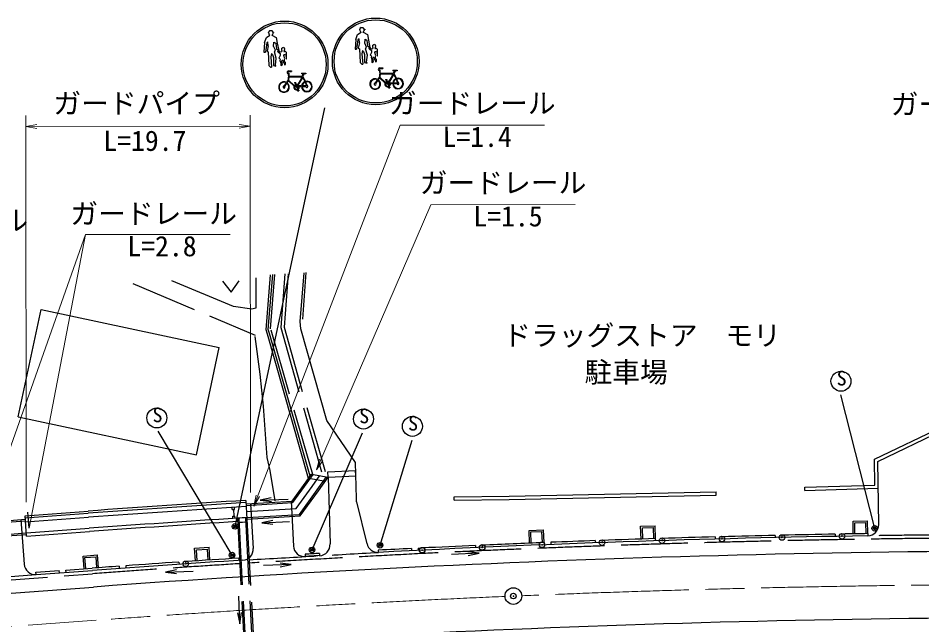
# Model space of a CAD drawing. Units: millimetres, scale not verified. Extents: x 40000 to 680000, y 20000 to 380000.
# Drawn here: x 117755 to 199098, y 281646 to 336277 of the extents above; entities that cross this region are included whole.
import ezdxf
from ezdxf.enums import TextEntityAlignment as Align

# ---------------------------------------------------------------- set-up
doc = ezdxf.new("R2010")
doc.units = ezdxf.units.MM
doc.header["$LTSCALE"] = 1000
doc.header["$PDMODE"] = 32
doc.header["$PDSIZE"] = 500
doc.linetypes.add('CHAIN', pattern=[18.5, 12, -1.5, 3.5, -1.5])
doc.linetypes.add('DASHED', pattern=[7.5, 6, -1.5])
for name, color, linetype, lineweight in [('M-BGD', 7, 'Continuous', 25), ('M-BGD-EXST', 7, 'Continuous', 25), ('M-BMK', 2, 'CHAIN', 13), ('M-BMK-SRVR', 3, 'Continuous', 25), ('M-STR-HTXT', 7, 'Continuous', 13), ('M-STR-STRC', 7, 'Continuous', 25)]:
    doc.layers.add(name, color=color, linetype=linetype, lineweight=lineweight)
doc.layers.add('M-BMK-HTXT', color=7, linetype='Continuous')
doc.layers.add('M-OTRS', color=6, linetype='Continuous')
doc.styles.add('ＭＳ ゴシック', font='')
doc.styles.get('ＭＳ ゴシック').set_extended_font_data('MS Gothic')

# ---------------------------------------------------------------- blocks, each defined once
blk = doc.blocks.new('open_arrow')
at = {"color": 0, "linetype": 'Continuous', "lineweight": -2}
blk.add_lwpolyline([(7.5, 1.25), (0, 0), (7.5, -1.25)], dxfattribs=at)

msp = doc.modelspace()

# ---------------------------------------------------------------- linework, layer by layer
at = {"layer": 'M-BGD'}
for p, q in [((140068, 308215), (140482, 313175)), ((140270, 308239), (140683, 313187)), ((143153, 308971), (143490, 313349)), ((143369, 309176), (143692, 313360)), ((117760, 300365), (119818, 310034)), ((119818, 310034), (135855, 306622)), ((143199, 308303), (143153, 308971)), ((145547, 300060), (143199, 308303)), ((140201, 307819), (140068, 308215)), ((143889, 294839), (140201, 307819)), ((140392, 307878), (140270, 308239)), ((144042, 295033), (140392, 307878)), ((133798, 296953), (135855, 306622)), ((117760, 300365), (133798, 296953)), ((148127, 296274), (145551, 300046)), ((194830, 296556), (202193, 300090)), ((195132, 296368), (202275, 299796)), ((148210, 293041), (148127, 296274)), ((194862, 294235), (194830, 296556)), ((195211, 290679), (195132, 296368)), ((145639, 295428), (148129, 295544)), ((145661, 294962), (145639, 295428)), ((148151, 295077), (148129, 295544)), ((143678, 294530), (144176, 295219)), ((143784, 294453), (144319, 295195)), ((143916, 294858), (145407, 294601)), ((144176, 295219), (145668, 294962)), ((144223, 294122), (144922, 295091)), ((144672, 293805), (145525, 294987)), ((144781, 293733), (145668, 294962)), ((145668, 294962), (148158, 295078)), ((145668, 294961), (145832, 288932)), ((188564, 294061), (194862, 294235)), ((188568, 293761), (188564, 294061)), ((188568, 293761), (195166, 293944)), ((139550, 292877), (142048, 292970)), ((148214, 292741), (148208, 293041)), ((157007, 293172), (161960, 293245)), ((157013, 292872), (157007, 293172)), ((157013, 292872), (161964, 292945)), ((161958, 293245), (174816, 293513)), ((161964, 292945), (174822, 293213)), ((174816, 293513), (180569, 293640)), ((174822, 293213), (180573, 293340)), ((180573, 293340), (180569, 293640)), ((137036, 292027), (137024, 292226)), ((137036, 292027), (137236, 292039)), ((137136, 292033), (137171, 291434)), ((137236, 292039), (137224, 292238)), ((138671, 292561), (138914, 288534)), ((142331, 292773), (142548, 288744)), ((148214, 292741), (149154, 288954)), ((118386, 291476), (124054, 291894)), ((118522, 289629), (118386, 291476)), ((118401, 291277), (124069, 291694)), ((118427, 290918), (124095, 291335)), ((118754, 290370), (118638, 291812)), ((137071, 291428), (137271, 291440)), ((137083, 291228), (137071, 291428)), ((137282, 291240), (137271, 291440)), ((118011, 291125), (118307, 287106)), ((139688, 290852), (142187, 290945)), ((173785, 290525), (175084, 290567)), ((173822, 289376), (173785, 290525)), ((173940, 290380), (174939, 290412)), ((174971, 289413), (174939, 290412)), ((175121, 289417), (175084, 290567)), ((192907, 290996), (194207, 291016)), ((192924, 289846), (192907, 290996)), ((193059, 290848), (194059, 290863)), ((193074, 289848), (193059, 290848)), ((194074, 289863), (194059, 290863)), ((194224, 289866), (194207, 291016)), ((118500, 289928), (124161, 290345)), ((118522, 289629), (124184, 290046)), ((163743, 290157), (165042, 290209)), ((163789, 289008), (163743, 290157)), ((163899, 290013), (164898, 290054)), ((163939, 289014), (163899, 290013)), ((164938, 289054), (164898, 290054)), ((165088, 289060), (165042, 290209)), ((173972, 289381), (173940, 290380)), ((181098, 289590), (181103, 289390)), ((185897, 289708), (185902, 289508)), ((186497, 289721), (186502, 289521)), ((191297, 289817), (191301, 289617)), ((191897, 289827), (191901, 289627)), ((194224, 289866), (194227, 289666)), ((158909, 288799), (158918, 288599)), ((159508, 288825), (159517, 288626)), ((165088, 289060), (165096, 288861)), ((165688, 289084), (165696, 288885)), ((169702, 289235), (169709, 289035)), ((170301, 289256), (170308, 289056)), ((175100, 289417), (175106, 289217)), ((175699, 289435), (175706, 289235)), ((180498, 289574), (180504, 289374)), ((133640, 288551), (134938, 288635)), ((133715, 287403), (133640, 288551)), ((133800, 288411), (134798, 288476)), ((133865, 287413), (133800, 288411)), ((134863, 287478), (134798, 288476)), ((135013, 287488), (134938, 288635)), ((143586, 288005), (143599, 287806)), ((144884, 288087), (144896, 287887)), ((150187, 288175), (150177, 288375)), ((153161, 288527), (153171, 288327)), ((153760, 288557), (154113, 288574)), ((153760, 288557), (153770, 288357)), ((159245, 288095), (156747, 288001)), ((123617, 287848), (124913, 287944)), ((123701, 286701), (123617, 287848)), ((123777, 287710), (124775, 287783)), ((123851, 286712), (123777, 287710)), ((124848, 286786), (124775, 287783)), ((124998, 286797), (124913, 287944)), ((132229, 287304), (132242, 287105)), ((132827, 287344), (132841, 287145)), ((137618, 287654), (137631, 287454)), ((119363, 286382), (121455, 286536)), ((119378, 286182), (119363, 286382)), ((119378, 286182), (124441, 286555)), ((121469, 286336), (121455, 286536)), ((122053, 286580), (124426, 286755)), ((122068, 286380), (122053, 286580)), ((126841, 286930), (126855, 286731)), ((127439, 286973), (127453, 286773)), ((131024, 286406), (133522, 286499)), ((142332, 287078), (139834, 286984)), ((137719, 281748), (137625, 284246))]:
    msp.add_line(p, q, dxfattribs=at)
at = {"layer": 'M-BGD', "linetype": 'DASHED'}
for p, q in [((140485, 308316), (140871, 313198)), ((141760, 313250), (141394, 308408)), ((142062, 313267), (141697, 308438)), ((128081, 312380), (139081, 307744)), ((137135, 310299), (131586, 312617)), ((139156, 312902), (139163, 310162)), ((138807, 310058), (137135, 310299)), ((139163, 310162), (138807, 310058)), ((144269, 295203), (140485, 308316)), ((141394, 308408), (145182, 295046)), ((141697, 308438), (145510, 294989)), ((139549, 304207), (139100, 307598)), ((139842, 301343), (139549, 304207)), ((140178, 296717), (139842, 301343)), ((140452, 295543), (140178, 296717)), ((140903, 292805), (140452, 295543)), ((142417, 292783), (143678, 294530)), ((142487, 292657), (143784, 294453)), ((142780, 292123), (144223, 294122)), ((143073, 291590), (144675, 293810)), ((143142, 291464), (144781, 293733)), ((138253, 292856), (138354, 291180)), ((138274, 292538), (142417, 292783)), ((138281, 292408), (142487, 292657)), ((138317, 291859), (142780, 292123)), ((137489, 291253), (138424, 273632)), ((137618, 291261), (138551, 273681)), ((138217, 291298), (139140, 273907)), ((138350, 291310), (143073, 291590)), ((138358, 291180), (143142, 291464)), ((113623, 290802), (118410, 291154)), ((113632, 290672), (118419, 291025)), ((138354, 291180), (139268, 273956)), ((113713, 289575), (118500, 289928)), ((113723, 289445), (118510, 289798)), ((84494, 283311), (124463, 286256)), ((113394, 285741), (119378, 286182))]:
    msp.add_line(p, q, dxfattribs=at)
at = {"layer": 'M-BGD'}
for centre, radius in [((137281, 290517), 250), ((137281, 290517), 125), ((194848, 290341), 250), ((194848, 290341), 125), ((150336, 288820), 250), ((150336, 288820), 125), ((137014, 287934), 250), ((137014, 287934), 125), ((144209, 288400), 250), ((144209, 288400), 125)]:
    msp.add_circle(centre, radius, dxfattribs=at)
for centre, radius, start, end in [((212953, -914696), 1209860, 93.53985, 94.21381), ((212953, -914696), 1209660, 93.53981, 94.21381), ((212953, -914696), 1209300, 93.53975, 94.21381), ((212946, -914689), 1208300, 93.58043, 94.21381), ((212950, -914789), 1208400, 93.53926, 93.58044), ((212946, -914689), 1208000, 93.58043, 94.21381), ((212950, -914789), 1208000, 93.53926, 93.58044), ((194211, 290666), 1000, 270.89045, 0.79557), ((212946, -914689), 1204500, 90.89045, 92.98665), ((212946, -914689), 1204700, 91.28652, 91.51485), ((212946, -914689), 1204700, 91.02965, 91.25798), ((212946, -914689), 1204700, 90.89042, 91.00112), ((144834, 288872), 1000, 273.56838, 3.44544), ((150134, 289174), 1000, 192.58661, 273.02693), ((212946, -914689), 1204700, 92.57086, 92.79919), ((212946, -914689), 1204700, 92.2767, 92.54232), ((212946, -914689), 1204700, 92.05713, 92.24816), ((212946, -914689), 1204700, 91.80026, 92.02859), ((212946, -914689), 1204700, 91.54339, 91.77172), ((137916, 288474), 1000, 273.56838, 3.44544), ((143546, 288798), 1000, 183.07964, 272.95671), ((220211, -914256), 1204700, 93.58492, 93.64675), ((212946, -914689), 1204700, 92.84453, 92.98669), ((212946, -914689), 1204500, 93.56838, 94.21381), ((212946, -914689), 1204700, 93.84179, 94.07012), ((212946, -914689), 1204700, 93.58492, 93.81325), ((219864, -914277), 1204500, 93.56838, 93.63022), ((119304, 287179), 1000, 184.21381, 274.21381), ((212946, -914689), 1204700, 94.09866, 94.21381)]:
    msp.add_arc(centre, radius, start, end, dxfattribs=at)
at = {"layer": 'M-BGD', "linetype": 'DASHED'}
for centre, radius, start, end in [((212946, -914689), 1204500, 90.55773, 90.89045), ((212946, -914689), 1204200, 90.23386, 92.78508), ((-84964, 4302785), 4021486, 273.18612, 273.35221), ((297046, -2436511), 2728330, 92.99625, 93.33005), ((212946, -914689), 1204200, 93.58223, 94.21381)]:
    msp.add_arc(centre, radius, start, end, dxfattribs=at)
at = {"layer": 'M-BGD'}
for p in [(137281, 290517), (194848, 290341), (181103, 289390), (186502, 289521), (191901, 289627), (191901, 289627), (150336, 288820), (159517, 288626), (164912, 288853), (170308, 289056), (175706, 289235), (137014, 287934), (144209, 288400), (154123, 288374), (132841, 287145)]:
    msp.add_point(p, dxfattribs=at)
at = {"layer": 'M-BGD-EXST'}
for p, q in [((194851, 290336), (191805, 302368)), ((137017, 287929), (130376, 299079)), ((144212, 288395), (148758, 298931)), ((150339, 288816), (153207, 298282))]:
    msp.add_line(p, q, dxfattribs=at)
msp.add_lwpolyline([(136166, 312583), (136943, 311604), (137665, 312624)], dxfattribs=at)
for centre in [(191814, 303584), (130242, 300277), (148842, 300184), (153244, 299524)]:
    msp.add_circle(centre, 900, dxfattribs=at)
at = {"layer": 'M-BMK'}
msp.add_line((63311, 277539), (124771, 282067), dxfattribs=at)
for start, end in [(89.01309, 92.38162), (92.45324, 94.21381)]:
    msp.add_arc((212946, -914689), 1200000, start, end, dxfattribs=at)
at = {"layer": 'M-BMK-SRVR'}
msp.add_circle((162327, 284248), 750, dxfattribs=at)
msp.add_point((162327, 284248), dxfattribs=at)
at = {"layer": 'M-OTRS'}
msp.add_point((162330, 284243), dxfattribs=at)
at = {"layer": 'M-STR-HTXT'}
for p, q in [((118486, 292698), (118448, 327515)), ((138670, 293561), (138634, 327536)), ((118449, 326515), (138635, 326536)), ((123834, 316786), (118754, 290370))]:
    msp.add_line(p, q, dxfattribs=at)
for points in [[(138976, 292323), (152130, 326633), (165130, 326647)], [(144626, 295595), (154901, 319475), (167901, 319489)], [(114417, 290173), (123834, 316786), (136834, 316800)]]:
    msp.add_lwpolyline(points, dxfattribs=at)
at = {"layer": 'M-STR-STRC'}
for p, q in [((140423, 335152), (140588, 335152)), ((148467, 335280), (148514, 335280)), ((148467, 335280), (148467, 335233)), ((148467, 335233), (148505, 335233)), ((148623, 335421), (148789, 335421)), ((148898, 335280), (148955, 335280)), ((148908, 335233), (148955, 335233)), ((148955, 335280), (148955, 335233)), ((139936, 334083), (140104, 334522)), ((140104, 334522), (140423, 334725)), ((140267, 335010), (140313, 335010)), ((140267, 335010), (140267, 334964)), ((140267, 334964), (140304, 334964)), ((140596, 334730), (140988, 334534)), ((140698, 335011), (140755, 335011)), ((140707, 334964), (140755, 334964)), ((140755, 335011), (140755, 334964)), ((140988, 334534), (141081, 334023)), ((148137, 334352), (148077, 333479)), ((148137, 334352), (148305, 334791)), ((148329, 334326), (148212, 333479)), ((148305, 334791), (148623, 334994)), ((148445, 334396), (148329, 334326)), ((148468, 334047), (148445, 334396)), ((148797, 334999), (149188, 334804)), ((148957, 334001), (148979, 334373)), ((148979, 334373), (149142, 334292)), ((149188, 334804), (149282, 334292)), ((139936, 334083), (139876, 333210)), ((140128, 334057), (140012, 333210)), ((140244, 334127), (140128, 334057)), ((140268, 333778), (140176, 333290)), ((140268, 333778), (140244, 334127)), ((140756, 333732), (140779, 334104)), ((140756, 333732), (140896, 333407)), ((140779, 334104), (140942, 334023)), ((140942, 334023), (141012, 333512)), ((141012, 333512), (141222, 333349)), ((141081, 334023), (141222, 333349)), ((141480, 333568), (141572, 333630)), ((141480, 333382), (141480, 333568)), ((141572, 333630), (141665, 333661)), ((141665, 333661), (141728, 333506)), ((141728, 333506), (141697, 333351)), ((148468, 334047), (148376, 333559)), ((148376, 333559), (148469, 333513)), ((148469, 333513), (148533, 332286)), ((148957, 334001), (149096, 333676)), ((149096, 333676), (149027, 333513)), ((149190, 332932), (149027, 333513)), ((149142, 334292), (149213, 333781)), ((149213, 333781), (149422, 333618)), ((149282, 334292), (149422, 333618)), ((149339, 333496), (149370, 333589)), ((149370, 333589), (149401, 333620)), ((149401, 333620), (149463, 333527)), ((149463, 333527), (149587, 333496)), ((149587, 333496), (149680, 333527)), ((149680, 333837), (149773, 333899)), ((149680, 333651), (149680, 333837)), ((149711, 333558), (149680, 333651)), ((149680, 333527), (149711, 333558)), ((149773, 333899), (149866, 333930)), ((149866, 333930), (149928, 333775)), ((149897, 333620), (149866, 333527)), ((149866, 333527), (149928, 333527)), ((149928, 333775), (149897, 333620)), ((150021, 333527), (149928, 333527)), ((150114, 333435), (150021, 333527)), ((139876, 333210), (140012, 333210)), ((140176, 333290), (140269, 333244)), ((140269, 333244), (140332, 332017)), ((140548, 333081), (140501, 332802)), ((140501, 332802), (140572, 331849)), ((140548, 333081), (140641, 333011)), ((140641, 333011), (140734, 332733)), ((140734, 332733), (140735, 332012)), ((140896, 333407), (140826, 333244)), ((140990, 332663), (140826, 333244)), ((141139, 333227), (141170, 333320)), ((141232, 333134), (141139, 333227)), ((141170, 333320), (141201, 333351)), ((141201, 333351), (141263, 333258)), ((141387, 333072), (141232, 333134)), ((141263, 333258), (141387, 333227)), ((141264, 332700), (141356, 332886)), ((141264, 332669), (141264, 332700)), ((141356, 332886), (141387, 332948)), ((141387, 333227), (141480, 333258)), ((141387, 332948), (141387, 333072)), ((141511, 333289), (141480, 333382)), ((141480, 333258), (141511, 333289)), ((141697, 333351), (141666, 333258)), ((141666, 333258), (141728, 333258)), ((141666, 332917), (141728, 333010)), ((141760, 332607), (141666, 332917)), ((141821, 333258), (141728, 333258)), ((141728, 333010), (141821, 333041)), ((141914, 333165), (141821, 333258)), ((141821, 333041), (141852, 332979)), ((141852, 332979), (141883, 332608)), ((141914, 332608), (141914, 333165)), ((148077, 333479), (148212, 333479)), ((148748, 333350), (148702, 333071)), ((148702, 333071), (148773, 332118)), ((148748, 333350), (148841, 333281)), ((148841, 333281), (148934, 333002)), ((148934, 333002), (148935, 332281)), ((149121, 332305), (149190, 332932)), ((149433, 333403), (149339, 333496)), ((149588, 333341), (149433, 333403)), ((149464, 332969), (149557, 333155)), ((149464, 332938), (149464, 332969)), ((149557, 332845), (149464, 332938)), ((149557, 332845), (149526, 332721)), ((149526, 332721), (149588, 332473)), ((149557, 333155), (149588, 333217)), ((149588, 333217), (149588, 333341)), ((149650, 332628), (149712, 332752)), ((149712, 332752), (149774, 332752)), ((149774, 332752), (149836, 332535)), ((149867, 333186), (149929, 333279)), ((149960, 332877), (149867, 333186)), ((149929, 333279), (150021, 333311)), ((149929, 332815), (149960, 332877)), ((149929, 332629), (149929, 332815)), ((150021, 333311), (150053, 333249)), ((150053, 333249), (150084, 332877)), ((150084, 332877), (150115, 332877)), ((150115, 332877), (150114, 333435)), ((140332, 332017), (140479, 331849)), ((140735, 332012), (140967, 331943)), ((140921, 332035), (140990, 332663)), ((140967, 331943), (140921, 332035)), ((141357, 332576), (141264, 332669)), ((141357, 332576), (141326, 332452)), ((141326, 332452), (141388, 332204)), ((141388, 332204), (141388, 332018)), ((141388, 332018), (141543, 332111)), ((141450, 332359), (141512, 332483)), ((141512, 332266), (141450, 332359)), ((141512, 332483), (141574, 332483)), ((141543, 332111), (141512, 332266)), ((141574, 332483), (141636, 332266)), ((141636, 332266), (141729, 332204)), ((141729, 332545), (141760, 332607)), ((141729, 332359), (141729, 332545)), ((141822, 332267), (141729, 332359)), ((141729, 332204), (141729, 332080)), ((141729, 332080), (141822, 332112)), ((141822, 332112), (141822, 332267)), ((141883, 332608), (141914, 332608)), ((148533, 332286), (148680, 332118)), ((148680, 332118), (148773, 332118)), ((148935, 332281), (149168, 332212)), ((149168, 332212), (149121, 332305)), ((149588, 332473), (149589, 332287)), ((149589, 332287), (149744, 332380)), ((149712, 332535), (149650, 332628)), ((149744, 332380), (149712, 332535)), ((149836, 332535), (149929, 332474)), ((150022, 332536), (149929, 332629)), ((149929, 332474), (149930, 332350)), ((149930, 332350), (150022, 332381)), ((150022, 332381), (150022, 332536)), ((140479, 331849), (140572, 331849)), ((142105, 331106), (142044, 330641)), ((142088, 331517), (142369, 331517)), ((142088, 331470), (142369, 331470)), ((142101, 331317), (142152, 331297)), ((142105, 331106), (142105, 331270)), ((142152, 331044), (142152, 331297)), ((142369, 331517), (142369, 331470)), ((143266, 331330), (143266, 331274)), ((143266, 331330), (143657, 331330)), ((143415, 331200), (143266, 331274)), ((143415, 331200), (143299, 331045)), ((143486, 331216), (143356, 331043)), ((143657, 331256), (143486, 331216)), ((143657, 331330), (143657, 331256)), ((150306, 331375), (150244, 330910)), ((150289, 331786), (150569, 331786)), ((150289, 331739), (150569, 331740)), ((150336, 331251), (150298, 330961)), ((150302, 331586), (150352, 331566)), ((150306, 331375), (150305, 331539)), ((150336, 331251), (151452, 331252)), ((150352, 331313), (150352, 331566)), ((150352, 331313), (151499, 331314)), ((150569, 331786), (150569, 331740)), ((151132, 330545), (151453, 331082)), ((151171, 330520), (151546, 331146)), ((151453, 331082), (151452, 331252)), ((151467, 331599), (151467, 331543)), ((151467, 331599), (151857, 331599)), ((151616, 331469), (151467, 331543)), ((151616, 331469), (151499, 331314)), ((151546, 331146), (151545, 331235)), ((151545, 331235), (151778, 330803)), ((151687, 331485), (151557, 331313)), ((151557, 331313), (151820, 330825)), ((151857, 331525), (151687, 331485)), ((151857, 331599), (151857, 331525)), ((141717, 330150), (141910, 330440)), ((141755, 330123), (141949, 330414)), ((141936, 330479), (142044, 330641)), ((141975, 330453), (142093, 330631)), ((142093, 330631), (142592, 330156)), ((142136, 330982), (142098, 330692)), ((142098, 330692), (142616, 330198)), ((142136, 330982), (143252, 330983)), ((142152, 331044), (143299, 331045)), ((142625, 330489), (142736, 330489)), ((142625, 330489), (142625, 330442)), ((142625, 330442), (142656, 330443)), ((142656, 330443), (142723, 330283)), ((142707, 330443), (142768, 330297)), ((142707, 330443), (142737, 330443)), ((142736, 330489), (142737, 330443)), ((142786, 330253), (142824, 330162)), ((142931, 330276), (143252, 330813)), ((142971, 330251), (143345, 330877)), ((143252, 330813), (143252, 330983)), ((143345, 330877), (143345, 330965)), ((143345, 330965), (143578, 330534)), ((143356, 331043), (143619, 330556)), ((143578, 330534), (143702, 330162)), ((143622, 330549), (143738, 330203)), ((149917, 330419), (150110, 330709)), ((149956, 330392), (150149, 330683)), ((150136, 330748), (150244, 330910)), ((150175, 330722), (150294, 330900)), ((150294, 330900), (150792, 330425)), ((150298, 330961), (150816, 330467)), ((150825, 330758), (150937, 330759)), ((150825, 330758), (150825, 330712)), ((150825, 330712), (150857, 330712)), ((150826, 330384), (150994, 330384)), ((150848, 330431), (150974, 330431)), ((150857, 330712), (150923, 330552)), ((150907, 330712), (150968, 330566)), ((150907, 330712), (150937, 330712)), ((150937, 330759), (150937, 330712)), ((150941, 330509), (150974, 330431)), ((150987, 330522), (151025, 330431)), ((150994, 330384), (151098, 330135)), ((151025, 330431), (151063, 330431)), ((151044, 330384), (151139, 330158)), ((151044, 330384), (151213, 330384)), ((151063, 330431), (151107, 330505)), ((151118, 330431), (151147, 330480)), ((151191, 330431), (151118, 330431)), ((151471, 330431), (151244, 330431)), ((151262, 330384), (151469, 330384)), ((151515, 330384), (151862, 330385)), ((151903, 330432), (151518, 330431)), ((151778, 330803), (151903, 330432)), ((151823, 330818), (151939, 330472)), ((142626, 330115), (142793, 330115)), ((142647, 330161), (142774, 330161)), ((142741, 330240), (142774, 330161)), ((142793, 330115), (142897, 329865)), ((142824, 330162), (142863, 330162)), ((142844, 330115), (142938, 329888)), ((142844, 330115), (143012, 330115)), ((142863, 330162), (142907, 330236)), ((142902, 329781), (142933, 329781)), ((142902, 329781), (142902, 329734)), ((142902, 329734), (143013, 329734)), ((142915, 329822), (142933, 329781)), ((142917, 330162), (142947, 330211)), ((142990, 330162), (142917, 330162)), ((142957, 329844), (142984, 329781)), ((142984, 329781), (143013, 329781)), ((143013, 329781), (143013, 329734)), ((143270, 330162), (143044, 330162)), ((143061, 330115), (143268, 330115)), ((143315, 330115), (143661, 330116)), ((143702, 330162), (143317, 330162)), ((151102, 330050), (151133, 330050)), ((151102, 330050), (151102, 330003)), ((151102, 330003), (151214, 330003)), ((151116, 330091), (151133, 330050)), ((151157, 330113), (151184, 330050)), ((151184, 330050), (151214, 330050)), ((151214, 330050), (151214, 330003)), ((137284, 290513), (145364, 328182)), ((90364, 282540), (124551, 285059))]:
    msp.add_line(p, q, dxfattribs=at)
for centre, radius in [((141741, 332108), 3900), ((149942, 332377), 3900), ((149942, 332377), 3744), ((141741, 332108), 3744)]:
    msp.add_circle(centre, radius, dxfattribs=at)
for centre, radius, start, end in [((140553, 334938), 250, 121.33971, 163.18646), ((140459, 334938), 250, 16.93683, 58.78358), ((148753, 335207), 250, 174.1535, 238.68202), ((148753, 335207), 250, 121.33971, 163.18646), ((148659, 335207), 250, 16.93683, 58.78358), ((148659, 335207), 250, 303.37513, 5.9698), ((140553, 334938), 250, 174.1535, 238.68202), ((140459, 334938), 250, 303.37513, 5.9698), ((142088, 331393), 124, 90.06165, 277.68977), ((142088, 331393), 77.3, 90.06165, 279.64981), ((150289, 331662), 124, 90.06165, 277.68977), ((150289, 331662), 77.3, 90.06165, 279.64981), ((141688, 330067), 481, 58.93416, 53.02714), ((141688, 330067), 434, 59.21081, 53.02714), ((142819, 330053), 250, 112.68151, 144.4991), ((142819, 330053), 250, 25.86997, 101.88669), ((142819, 330053), 203, 64.35406, 99.35766), ((143749, 330116), 481, 180.06165, 174.47398), ((143749, 330116), 434, 180.06165, 173.86898), ((149888, 330336), 481, 58.93416, 53.02714), ((149888, 330336), 434, 59.21081, 53.02714), ((149888, 330336), 87.7, 70.56199, 39.59021), ((151020, 330322), 250, 155.56074, 292.68151), ((151020, 330322), 250, 112.68151, 144.4991), ((151020, 330322), 203, 162.28915, 292.68151), ((151020, 330322), 203, 112.68151, 146.67256), ((151020, 330322), 250, 25.86997, 101.88669), ((151020, 330322), 203, 64.35406, 99.35766), ((151020, 330322), 203, 306.00537, 17.83415), ((151020, 330322), 203, 32.45258, 51.11681), ((151020, 330322), 250, 303.47633, 14.42495), ((151949, 330385), 481, 180.06165, 174.47398), ((151949, 330385), 434, 180.06165, 173.86898), ((151949, 330385), 87.7, 180.06165, 96.98905), ((141688, 330067), 87.7, 70.56199, 39.59021), ((142819, 330053), 250, 155.56074, 292.68151), ((142819, 330053), 203, 162.28915, 292.68151), ((142819, 330053), 203, 112.68151, 146.67256), ((142819, 330053), 203, 306.00537, 17.83415), ((142819, 330053), 203, 32.45258, 51.11681), ((142819, 330053), 250, 303.47633, 14.42495), ((143749, 330116), 87.7, 180.06165, 96.98905), ((212946, -914689), 1203000, 89.01309, 94.21381), ((212946, -914689), 1197000, 89.01309, 94.21381)]:
    msp.add_arc(centre, radius, start, end, dxfattribs=at)

# ---------------------------------------------------------------- block references
at = {"layer": 'M-BGD', "xscale": 133, "yscale": 133}
for p, rotation in [((139550, 292877), 2.1), ((139688, 290852), 2.1), ((159245, 288095), 182.1), ((142332, 287078), 182.1), ((131024, 286406), 2.1), ((137719, 281748), 92.1)]:
    msp.add_blockref('open_arrow', p, dxfattribs=dict(at, rotation=rotation))
at = {"layer": 'M-STR-HTXT', "xscale": 133, "yscale": 133}
for p, rotation in [((118449, 326515), 0.1), ((138635, 326536), 180.1), ((144626, 295595), 66.7), ((138976, 292323), 69)]:
    msp.add_blockref('open_arrow', p, dxfattribs=dict(at, rotation=rotation))

# ---------------------------------------------------------------- texts
at = {"layer": 'M-BGD-EXST', "style": 'ＭＳ ゴシック'}
for p in [(191425, 302805), (129854, 299497), (148453, 299404), (152855, 298745)]:
    msp.add_text('S', height=1320, rotation=0.062, dxfattribs=at).set_placement(p, align=Align.BOTTOM_LEFT)
at = {"layer": 'M-BMK-HTXT', "style": 'ＭＳ ゴシック'}
for s, p in [('ドラッグストア\u3000モリ', (161410, 308626)), ('駐車場', (168732, 305315))]:
    msp.add_text(s, height=1833, dxfattribs=at).set_placement(p, align=Align.TOP_LEFT)
at = {"layer": 'M-STR-HTXT', "style": 'ＭＳ ゴシック'}
for s, p in [('ガードパイプ', (128425, 327134)), ('ガードレール', (158629, 327140)), ('ガードレール', (203792, 327066)), ('L=1.4', (159072, 324128)), ('L=19.7', (129167, 323770)), ('ガードレール', (161401, 319982)), ('ガードレール', (129954, 317207)), ('ガードレール', (111154, 316597)), ('L=1.5', (161844, 316970)), ('L=2.8', (130709, 314280))]:
    msp.add_text(s, height=1833, rotation=0.062, dxfattribs=at).set_placement(p, align=Align.BOTTOM_CENTER)

doc.saveas('drawing.dxf')
